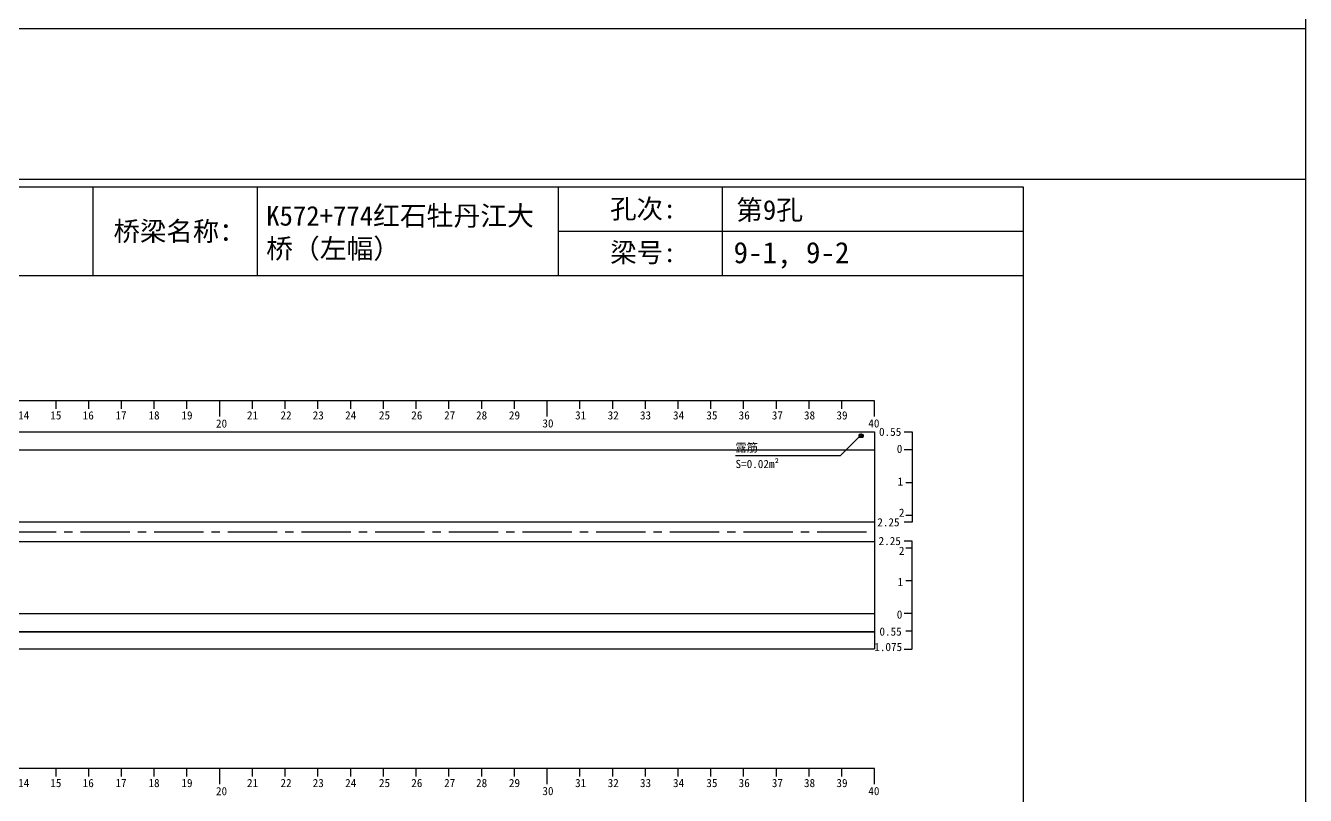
# Model space of a CAD drawing. Header units: millimetres. Extents: x -37 to 615, y -10473 to 23.
# Drawn here: x 224.5 to 615.4, y -6926.1 to -6690.9 of the extents above; entities that cross this region are included whole.
import ezdxf

# ---------------------------------------------------------------- set-up
doc = ezdxf.new("R2010")
doc.units = ezdxf.units.MM
doc.linetypes.add('CENTER2', pattern=[1.125, 0.75, -0.125, 0.125, -0.125])
doc.linetypes.add('DASHED', pattern=[0.75, 0.5, -0.25])
doc.layers.add('图层1', color=7, linetype='Continuous')
doc.layers.add('病害', color=5, linetype='Continuous')
doc.styles.get("Standard").update_dxf_attribs({"font": ''})
doc.styles.add('汉字', font='')
doc.styles.get('Standard').set_extended_font_data('SimSun')
doc.styles.get('汉字').set_extended_font_data('SimSun')

# ---------------------------------------------------------------- blocks, each defined once
blk = doc.blocks.new('chi')
at = {"color": 0}
for p, q in [((1187.409, -3078.8), (1147.409, -3078.8)), ((1162.409, -3079.041), (1162.409, -3078.8)), ((1163.409, -3079.041), (1163.409, -3078.8)), ((1164.409, -3079.041), (1164.409, -3078.8)), ((1165.409, -3079.041), (1165.409, -3078.8)), ((1166.409, -3079.041), (1166.409, -3078.8)), ((1167.409, -3079.283), (1167.409, -3078.8)), ((1168.409, -3079.041), (1168.409, -3078.8)), ((1169.409, -3079.041), (1169.409, -3078.8)), ((1170.409, -3079.041), (1170.409, -3078.8)), ((1171.409, -3079.041), (1171.409, -3078.8)), ((1172.409, -3079.041), (1172.409, -3078.8)), ((1173.409, -3079.041), (1173.409, -3078.8)), ((1174.409, -3079.041), (1174.409, -3078.8)), ((1175.409, -3079.041), (1175.409, -3078.8)), ((1176.409, -3079.041), (1176.409, -3078.8)), ((1177.409, -3079.283), (1177.409, -3078.8)), ((1178.409, -3079.041), (1178.409, -3078.8)), ((1179.409, -3079.041), (1179.409, -3078.8)), ((1180.409, -3079.041), (1180.409, -3078.8)), ((1181.409, -3079.041), (1181.409, -3078.8)), ((1182.409, -3079.041), (1182.409, -3078.8)), ((1183.409, -3079.041), (1183.409, -3078.8)), ((1184.409, -3079.041), (1184.409, -3078.8)), ((1185.409, -3079.041), (1185.409, -3078.8)), ((1186.409, -3079.041), (1186.409, -3078.8)), ((1187.409, -3079.283), (1187.409, -3078.8))]:
    blk.add_line(p, q, dxfattribs=at)
for s, p in [('14', (1161.252, -3079.368)), ('15', (1162.233, -3079.368)), ('16', (1163.223, -3079.368)), ('17', (1164.224, -3079.368)), ('18', (1165.232, -3079.368)), ('19', (1166.238, -3079.368)), ('20', (1167.294, -3079.617)), ('21', (1168.24, -3079.368)), ('22', (1169.264, -3079.368)), ('23', (1170.247, -3079.368)), ('24', (1171.24, -3079.368)), ('25', (1172.271, -3079.368)), ('26', (1173.258, -3079.368)), ('27', (1174.261, -3079.368)), ('28', (1175.236, -3079.368)), ('29', (1176.24, -3079.368)), ('30', (1177.262, -3079.613)), ('31', (1178.261, -3079.368)), ('32', (1179.256, -3079.368)), ('33', (1180.243, -3079.368)), ('34', (1181.251, -3079.368)), ('35', (1182.269, -3079.368)), ('36', (1183.256, -3079.368)), ('37', (1184.269, -3079.368)), ('38', (1185.251, -3079.368)), ('39', (1186.242, -3079.368)), ('40', (1187.216, -3079.613))]:
    blk.add_text(s, height=0.25).set_placement(p)
blk = doc.blocks.new('kopp')
at = {"color": 0}
for p, q in [((1188.308, -3078.25), (1188.558, -3078.25)), ((1188.558, -3078.25), (1188.558, -3078.8)), ((1188.558, -3078.8), (1188.308, -3078.8)), ((1188.558, -3078.8), (1188.558, -3079.8)), ((1188.558, -3079.8), (1188.358, -3079.8)), ((1188.558, -3079.8), (1188.558, -3079.8)), ((1188.558, -3079.8), (1188.558, -3080.8)), ((1188.558, -3081.009), (1188.308, -3081.009)), ((1188.558, -3080.8), (1188.358, -3080.8)), ((1188.558, -3080.8), (1188.558, -3081.009)), ((1188.558, -3081.592), (1188.308, -3081.592)), ((1188.558, -3081.8), (1188.358, -3081.8)), ((1188.558, -3081.8), (1188.558, -3081.592)), ((1188.558, -3082.8), (1188.558, -3081.8)), ((1188.558, -3082.8), (1188.358, -3082.8)), ((1188.558, -3083.8), (1188.558, -3082.8)), ((1188.558, -3082.8), (1188.558, -3082.8)), ((1188.558, -3083.8), (1188.308, -3083.8)), ((1188.558, -3084.875), (1188.558, -3083.8)), ((1188.558, -3084.338), (1188.358, -3084.338)), ((1188.308, -3084.888), (1188.558, -3084.888))]:
    blk.add_line(p, q, dxfattribs=at)
for s, p in [('0.55', (1187.543, -3078.37)), ('0', (1188.086, -3078.891)), ('1', (1188.109, -3079.89)), ('2', (1188.15, -3080.842)), ('2.25', (1187.49, -3081.135)), ('2.25', (1187.53, -3081.708)), ('2', (1188.15, -3082.006)), ('1', (1188.109, -3082.959)), ('0', (1188.086, -3083.954)), ('0.55', (1187.556, -3084.474)), ('1.075', (1187.398, -3084.946))]:
    blk.add_text(s, height=0.25).set_placement(p)

msp = doc.modelspace()

# ---------------------------------------------------------------- linework, layer by layer
at = {"color": 0, "linetype": 'ByBlock'}
for p, q in [((0, -6740.15), (529.17, -6740.15)), ((245.1, -6740.15), (245.1, -6767.28)), ((387.13, -6740.15), (387.13, -6767.28)), ((437.29, -6740.21), (437.29, -6767.34)), ((529.17, -6740.15), (529.17, -7105)), ((136.5, -6767.28), (529.17, -6767.28))]:
    msp.add_line(p, q, dxfattribs=at)
at = {"color": 0}
for p, q in [((83.82, -6815.07), (483.82, -6815.07)), ((483.82, -6815.07), (483.82, -6881.32)), ((83.82, -6842.57), (483.82, -6842.57)), ((483.82, -6842.57), (483.82, -6845.57)), ((83.82, -6848.57), (483.82, -6848.57)), ((83.82, -6870.57), (483.82, -6870.57)), ((83.82, -6876.07), (483.82, -6876.07)), ((83.82, -6876.19), (483.82, -6876.19)), ((83.82, -6881.32), (483.82, -6881.32))]:
    msp.add_line(p, q, dxfattribs=at)
at = {"color": 1, "linetype": 'DASHED'}
for p, q in [((479, -6815.98), (480.39, -6815.98)), ((479, -6816.22), (480.39, -6816.22)), ((479.35, -6816.71), (479.35, -6815.73)), ((479.7, -6816.71), (479.7, -6815.73)), ((480.05, -6816.71), (480.05, -6815.73)), ((479, -6816.46), (480.39, -6816.46))]:
    msp.add_line(p, q, dxfattribs=at)
at = {"color": 7}
for p, q in [((479, -6816.31), (479.41, -6816.32)), ((479.13, -6815.84), (479.38, -6816.06)), ((479.68, -6815.76), (479.67, -6816.06)), ((480.13, -6815.84), (479.93, -6816.1)), ((480.39, -6816.34), (480.02, -6816.28)), ((479.46, -6816.67), (479.59, -6816.49)), ((480.08, -6816.71), (479.97, -6816.49))]:
    msp.add_line(p, q, dxfattribs=at)
msp.add_line((83.82, -6820.57), (483.82, -6820.57))
at = {"color": 1, "linetype": 'CENTER2', "ltscale": 20}
msp.add_line((83.82, -6845.57), (483.82, -6845.57), dxfattribs=at)
at = {"color": 3, "linetype": 'ByBlock'}
for points in [[(-36.77, -6276.81), (615.38, -6276.81), (615.38, -6737.93), (-36.77, -6737.93)], [(-36.77, -6691.81), (615.38, -6691.81), (615.38, -7152.93), (-36.77, -7152.93)]]:
    msp.add_lwpolyline(points, close=True, dxfattribs=at)
at = {"color": 7}
for points in [[(479.79, -6815.76), (479.58, -6815.76), (479.37, -6815.81), (479.13, -6815.84), (479, -6816.05), (479, -6816.31), (479.03, -6816.63), (479.18, -6816.63), (479.74, -6816.71), (480.08, -6816.71), (480.29, -6816.66), (480.37, -6816.6), (480.39, -6816.34), (480.39, -6816.1), (480.29, -6815.92), (480.13, -6815.84), (480, -6815.81), (479.79, -6815.73)], [(479, -6816.71), (473.34, -6822.36), (441.34, -6822.36)]]:
    msp.add_lwpolyline(points, dxfattribs=at)
at = {"layer": '病害', "color": 5}
for p, q in [((245.1, -6740.15), (245.1, -6767.28)), ((387.13, -6740.15), (387.13, -6767.28)), ((529.17, -6740.15), (529.17, -6767.28)), ((136.5, -6767.28), (386.58, -6767.28)), ((386.58, -6767.28), (529.17, -6767.28))]:
    msp.add_line(p, q, dxfattribs=at)
at = {"layer": '病害', "color": 0}
for p, q in [((295.25, -6740.15), (295.25, -6767.28)), ((387.14, -6753.77), (529.17, -6753.77))]:
    msp.add_line(p, q, dxfattribs=at)

# ---------------------------------------------------------------- block references
at = {"xscale": 9.999999999994273, "yscale": 9.999999999994273, "zscale": 9.999999999994273}
for name, p in [('chi', (-11390.27, 23982.43)), ('kopp', (-11390.27, 23967.43)), ('chi', (-11390.27, 23870.09))]:
    msp.add_blockref(name, p, dxfattribs=at)

# ---------------------------------------------------------------- texts
at = {"color": 7}
for s, p in [('露筋', (441.34, -6821.11)), ('S=0.02m²', (441.34, -6826.11))]:
    msp.add_text(s, height=2.5, dxfattribs=at).set_placement(p)
at = {"linetype": 'ByBlock', "attachment_point": 1, "style": '汉字'}
for s, insert, char_height, width in [('K572+774红石牡丹江大桥（左幅）', (298, -6746.03), 6, 87.5474), ('{\\C0;第9孔}', (441.52, -6744.22), 6, 77.4135), ('{\\C0;9-1, 9-2}', (440.75, -6757.02), 6.5, 84.1186)]:
    msp.add_mtext(s, dxfattribs=dict(at, insert=insert, char_height=char_height, width=width))
at = {"layer": '图层1', "style": '汉字'}
for s, p in [('孔次:', (403.05, -6749.84)), ('桥梁名称：', (251.38, -6756.71)), ('梁号:', (403.08, -6763.2))]:
    msp.add_text(s, height=5.918, dxfattribs=at).set_placement(p)

doc.saveas('drawing.dxf')
